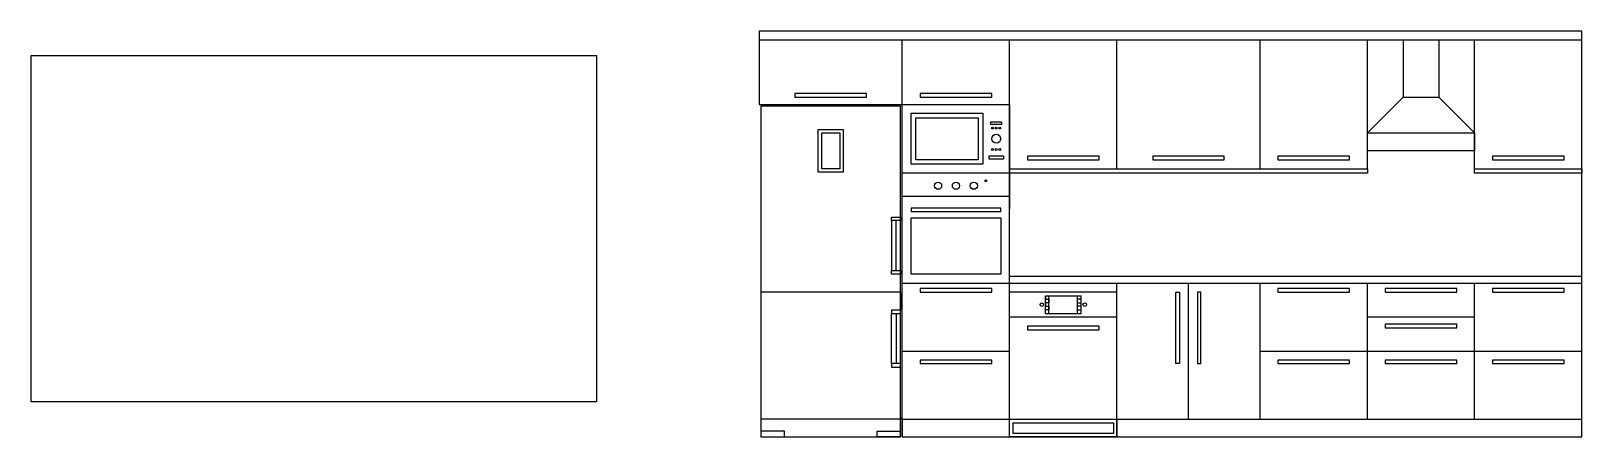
# Model space of a CAD drawing. Header units: millimetres. Extents: x 2993 to 6130, y 1750 to 1977.
# Drawn here: x 2993 to 3860, y 1750 to 1977 of the extents above; entities outside this region: 8.
import ezdxf

# ---------------------------------------------------------------- set-up
doc = ezdxf.new("R2010")
doc.units = ezdxf.units.MM
picture_1 = doc.add_image_def('image1.png', size_in_pixel=(1195, 732))

msp = doc.modelspace()

# ---------------------------------------------------------------- linework, layer by layer
for p, q in [((3860, 1977), (3400, 1977)), ((3400, 1977), (3400, 1936)), ((3400, 1972), (3860, 1972)), ((3480, 1760), (3480, 1972)), ((3540, 1750), (3540, 1972)), ((3600, 1900), (3600, 1972)), ((3680, 1900), (3680, 1972)), ((3740, 1900), (3740, 1972)), ((3760, 1972), (3760, 1940)), ((3780, 1972), (3780, 1940)), ((3800, 1900), (3800, 1972)), ((3860, 1750), (3860, 1977)), ((3400, 1936), (3540, 1936)), ((3760, 1940), (3740, 1920)), ((3760, 1940), (3760, 1940)), ((3760, 1940), (3780, 1940)), ((3780, 1940), (3800, 1920)), ((3740, 1920), (3800, 1920)), ((3800, 1920), (3800, 1910)), ((3800, 1910), (3740, 1910)), ((3540, 1900), (3740, 1900)), ((3740, 1900), (3740, 1897.5)), ((3800, 1900), (3860, 1900)), ((3800, 1897.5), (3800, 1900)), ((3860, 1900), (3860, 1897.5)), ((3540, 1897.5), (3480, 1897.5)), ((3740, 1897.5), (3540, 1897.5)), ((3540, 1897.5), (3540, 1877.5)), ((3860, 1897.5), (3800, 1897.5)), ((3540, 1884.5), (3480, 1884.5)), ((3540, 1840), (3860, 1840)), ((3479, 1831), (3401, 1831)), ((3479, 1831), (3479, 1821)), ((3480, 1836), (3860, 1836)), ((3490, 1833), (3490, 1831)), ((3530, 1833), (3490, 1833)), ((3490, 1831), (3530, 1831)), ((3530, 1831), (3530, 1833)), ((3600, 1831), (3540, 1831)), ((3600, 1750), (3600, 1836)), ((3640, 1760), (3640, 1836)), ((3680, 1760), (3680, 1836)), ((3690, 1833), (3690, 1831)), ((3730, 1833), (3690, 1833)), ((3690, 1831), (3730, 1831)), ((3730, 1831), (3730, 1833)), ((3740, 1760), (3740, 1836)), ((3750, 1833), (3750, 1831)), ((3790, 1833), (3750, 1833)), ((3750, 1831), (3790, 1831)), ((3790, 1831), (3790, 1833)), ((3800, 1760), (3800, 1836)), ((3810, 1833), (3810, 1831)), ((3850, 1833), (3810, 1833)), ((3810, 1831), (3850, 1831)), ((3850, 1831), (3850, 1833)), ((6090, 1833), (6090, 1831)), ((6130, 1833), (6090, 1833)), ((6090, 1831), (6130, 1831)), ((6130, 1831), (6130, 1833)), ((3560, 1819), (3560, 1829)), ((3560, 1829), (3580, 1829)), ((3560, 1829), (3560, 1827)), ((3560, 1827), (3562, 1827)), ((3562, 1825), (3560, 1825)), ((3560, 1825), (3560, 1823.13)), ((3560, 1823.13), (3562, 1823.13)), ((3562, 1821.13), (3560, 1821.13)), ((3562, 1819), (3562, 1829)), ((3562, 1827), (3562, 1825)), ((3562, 1823.13), (3562, 1821.13)), ((3578, 1819), (3578, 1829)), ((3580, 1827), (3578, 1827)), ((3578, 1825), (3580, 1825)), ((3580, 1823.13), (3578, 1823.13)), ((3578, 1821.13), (3580, 1821.13)), ((3580, 1819), (3580, 1829)), ((3600, 1817), (3540, 1817)), ((3560, 1819), (3580, 1819)), ((3800, 1817), (3740, 1817)), ((3750, 1813), (3750, 1811)), ((3790, 1813), (3750, 1813)), ((3790, 1811), (3790, 1813)), ((3750, 1811), (3790, 1811)), ((3480, 1798), (3540, 1798)), ((3680, 1798), (3860, 1798)), ((3490, 1793), (3490, 1791)), ((3530, 1793), (3490, 1793)), ((3490, 1791), (3530, 1791)), ((3530, 1791), (3530, 1793)), ((3690, 1793), (3690, 1791)), ((3730, 1793), (3690, 1793)), ((3690, 1791), (3730, 1791)), ((3730, 1791), (3730, 1793)), ((3750, 1793), (3750, 1791)), ((3790, 1793), (3750, 1793)), ((3750, 1791), (3790, 1791)), ((3790, 1791), (3790, 1793)), ((3810, 1793), (3810, 1791)), ((3850, 1793), (3810, 1793)), ((3810, 1791), (3850, 1791)), ((3850, 1791), (3850, 1793)), ((6090, 1793), (6090, 1791)), ((6130, 1793), (6090, 1793)), ((6090, 1791), (6130, 1791)), ((6130, 1791), (6130, 1793)), ((3479, 1761), (3479, 1750)), ((3479, 1760), (3401, 1760)), ((3480, 1760), (3480, 1760)), ((3480, 1760), (3540, 1760)), ((3480, 1760), (3480, 1750)), ((3480, 1760), (3540, 1760)), ((3600, 1760), (3680, 1760)), ((3600, 1760), (3860, 1760)), ((3680, 1760), (3740, 1760)), ((3740, 1760), (3740, 1760)), ((3740, 1760), (3800, 1760)), ((3480, 1750), (3860, 1750))]:
    msp.add_line(p, q)
for points in [[(3401, 1750), (3479, 1750), (3479, 1935), (3401, 1935)], [(3460, 1942), (3420, 1942), (3420, 1940), (3460, 1940)], [(3480, 1936), (3540, 1936), (3540, 1897.5), (3480, 1897.5)], [(3530, 1942), (3490, 1942), (3490, 1940), (3530, 1940)], [(3485, 1931), (3525, 1931), (3525, 1902.5), (3485, 1902.5)], [(3487.5, 1928.5), (3522.5, 1928.5), (3522.5, 1905), (3487.5, 1905)], [(3529.5, 1926.25), (3535.5, 1926.25), (3535.5, 1924.75), (3529.5, 1924.75)], [(3433, 1922), (3447, 1922), (3447, 1898), (3433, 1898)], [(3435, 1920), (3445, 1920), (3445, 1900), (3435, 1900)], [(3528.5, 1907.3), (3536.5, 1907.3), (3536.5, 1905.3), (3528.5, 1905.3)], [(3590, 1907), (3550, 1907), (3550, 1905), (3590, 1905)], [(3660, 1907), (3620, 1907), (3620, 1905), (3660, 1905)], [(3730, 1907), (3690, 1907), (3690, 1905), (3730, 1905)], [(3850, 1907), (3810, 1907), (3810, 1905), (3850, 1905)], [(3479, 1871), (3474, 1871), (3474, 1873), (3479, 1873)], [(3535, 1878), (3485, 1878), (3485, 1876), (3535, 1876)], [(3474, 1843), (3476.5, 1843), (3476.5, 1871), (3474, 1871)], [(3485, 1872.5), (3535, 1872.5), (3535, 1841), (3485, 1841)], [(3479, 1841), (3474, 1841), (3474, 1843), (3479, 1843)], [(3635, 1831), (3635, 1791), (3633, 1791), (3633, 1831)], [(3645, 1831), (3645, 1791), (3647, 1791), (3647, 1831)], [(3479, 1821), (3474, 1821), (3474, 1819), (3479, 1819)], [(3474, 1819), (3476.5, 1819), (3476.5, 1791), (3474, 1791)], [(3590, 1812), (3550, 1812), (3550, 1810), (3590, 1810)], [(3479, 1791), (3474, 1791), (3474, 1789), (3479, 1789)], [(3401, 1750), (3414.06, 1750), (3414.06, 1753.34), (3401, 1753.34)], [(3479, 1750), (3465.94, 1750), (3465.94, 1753.34), (3479, 1753.34)], [(3540, 1760), (3600, 1760), (3600, 1750), (3540, 1750)], [(3542, 1758), (3598, 1758), (3598, 1752), (3542, 1752)]]:
    msp.add_lwpolyline(points, close=True)
for centre, radius in [((3530.5, 1922.75), 0.5), ((3532.5, 1916.75), 2.5), ((3532.5, 1922.75), 0.5), ((3534.5, 1922.75), 0.5), ((3530.5, 1910.75), 0.5), ((3532.5, 1910.75), 0.5), ((3534.5, 1910.75), 0.5), ((3500, 1890.5), 2), ((3510, 1890.5), 2), ((3520, 1890.5), 2), ((3526.75, 1893.28), 0.5), ((3558, 1824), 1), ((3582, 1824), 1)]:
    msp.add_circle(centre, radius)

# ---------------------------------------------------------------- pictures from other files: only their frames are drawn
image = msp.add_image(picture_1, insert=(2992.89, 1769.63), size_in_units=(316.22, 193.7))
image.dxf.flags = 7

doc.saveas('drawing.dxf')
